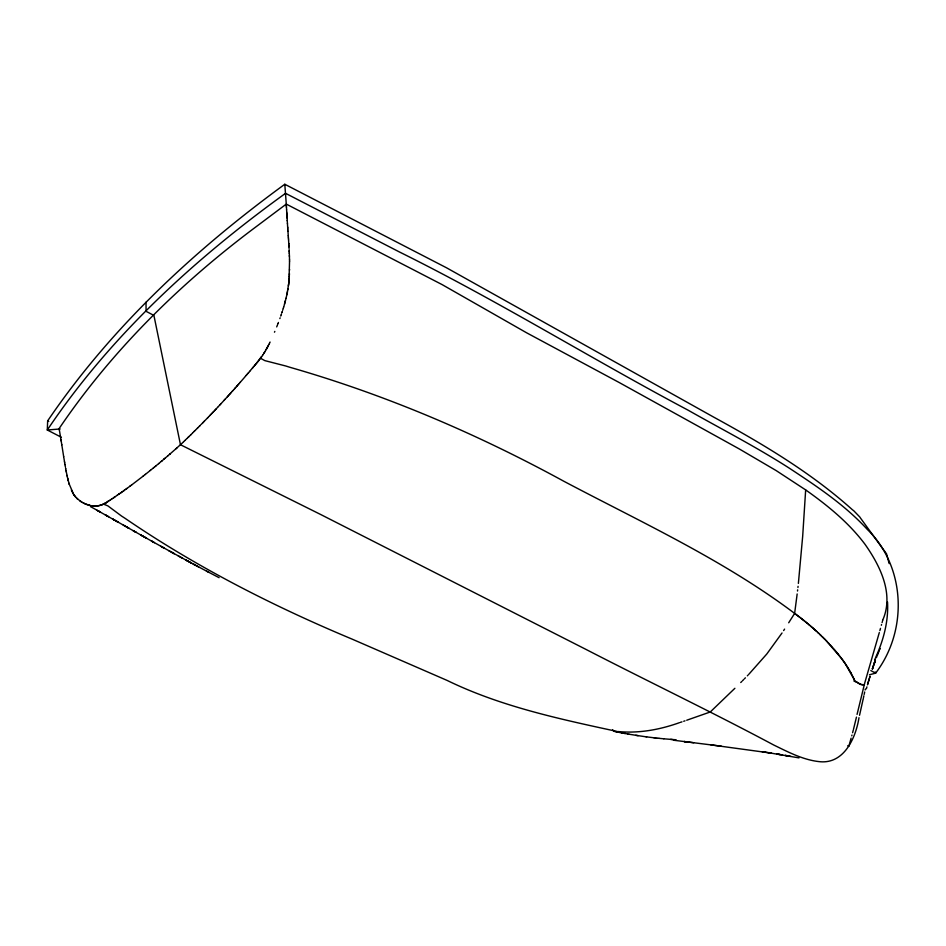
<?xml version="1.0" encoding="UTF-8"?>
<svg xmlns="http://www.w3.org/2000/svg" width="946" height="946" viewBox="0 0 946 946"><rect width="100%" height="100%" fill="white"/><g stroke="black" fill="none" stroke-linecap="round" stroke-linejoin="round"><path stroke-width="1.42" d="M289.015 280.323L289.547 261.013M289.582 269.374L289.559 270.189M888.625 561.569L887.904 559.027A111.758 57.375 -24.9 0 1 887.537 557.454L886.532 553.836L884.333 550.773A108.624 56.89 -25 0 1 883.316 549.472L860.73 518.396A126.61 66.386 -16.6 0 1 859.76 516.965L853.777 510.781A139.464 74.769 -16.8 0 1 852.192 509.551C810.497 472.184 762.145 443.627 713.237 416.867L446.524 267.789L284.793 184.257C194.237 250.323 110.871 327.754 47.655 420.875L47.3 429.992L61.395 437.289M289.452 273.619L289.381 275.227M284.793 184.257L286.283 204.1L442.184 284.64L526.626 332.803L618.944 382.385L739.299 448.96L776.169 470.588L805.661 489.91L802.681 536.276L798.377 583.422M289.322 276.303L289.263 277.131M289.157 278.739L289.062 279.827M289.015 280.383L288.944 281.21M288.743 283.102L288.932 281.246M288.861 282.038L288.767 282.866M288.636 283.989L288.731 283.15M798.057 586.343L797.927 587.513M797.655 589.843L797.513 591.025M288.4 285.905L288.636 284.025M288.601 284.261L287.146 293.331M797.159 593.958L794.628 613.434L788.692 622.775M287.974 288.79L287.785 289.949M287.478 291.664L287.312 292.539M287.135 293.402L286.839 294.785M865.129 689.977L865.318 689.09M286.886 294.573L286.082 298.096M864.159 694.459L864.691 691.987M863.875 695.807L863.237 698.739M863.036 699.638L859.536 715.306M857.064 714.396L864.609 683.438L879.307 632.567M856.461 717.127L853.517 729.2M858.98 717.707C855.775 738.14 843.761 764.829 818.81 761.589C802.716 759.733 788.113 751.987 773.745 745.022C711.794 711.936 648.448 681.617 586.047 649.441L320.966 514.648L180.473 444.726L153.914 315.432L146.086 311.329L146.015 302.176M286.059 298.226L285.432 300.686M285.42 300.745L285.042 302.164M805.661 489.91C827.596 505.436 848.822 522.689 865.022 544.317C880.052 565.661 894.183 593.851 882.807 619.926M285.349 301.041L285.184 301.668M853.316 729.981L852.594 732.712M284.947 302.519L284.214 305.191M882.701 620.316L882.5 621.073M882.287 621.841L882.086 622.61M851.968 735.054L851.755 735.834M881.554 624.526L881.353 625.294M284.711 303.418L284.545 304.009M851.104 738.164L848.822 746.359L847.722 745.696M880.49 628.357L880.277 629.114M866.359 688.83L866.914 686.855M880.064 629.882L879.851 630.651M867.482 684.869L868.05 682.894M283.942 306.126L283.717 306.871M867.683 684.159L869.22 678.944L868.239 682.255M283.694 306.977L283.268 308.361M868.806 680.363L869.953 676.591M283.114 308.857L282.688 310.253M869.516 678.01L870.072 676.201M282.31 311.435L282.097 312.097M282.109 312.038L281.813 312.925M875.44 660.012L873.891 664.518M874.506 662.708L872.366 669.023L873.477 665.7M872.366 669.023L872.933 667.356M281.423 314.119L281.222 314.722M873.371 666.031L873.962 664.281M281.092 315.077L280.749 316.07M874.79 661.893L874.293 663.323L875.287 660.462M280.134 317.821L279.862 318.589M278.431 322.456L278.089 323.343M277.923 323.769L277.627 324.537M277.438 325.01L276.693 326.902M876.339 657.742L876.989 656.217M877.415 655.188L878.278 653.154M878.716 652.125L879.366 650.588M879.792 649.559L880.229 648.53M274.825 331.407L274.482 332.2M875.488 657.825C883.446 640.407 888.637 621.25 887.525 601.963M875.038 658.794L874.589 659.752M270.048 342.038L269.634 342.901M269.575 343.02L268.794 344.628M268.877 344.45L266.145 349.582M268.226 345.763L268.085 346.035A42.759 21.995 -65.8 0 1 266.417 349.098M266.11 349.642L264.821 351.782M264.797 351.817L264.111 352.929M264.502 352.314L263.508 353.887M262.728 355.105L263.142 354.454M262.586 355.318L261.876 356.394M784.589 629.114L783.631 630.58M261.593 356.819L256.662 363.063M782.023 632.992L766.804 653.993L748.877 674.226M255.633 364.293L258.755 360.568M254.923 365.144L256.094 363.749M254.391 365.783L255.337 364.648M253.161 367.249L254.569 365.57M252.452 368.089L253.256 367.131M252.688 367.805L250.678 370.182M249.626 371.435L250.43 370.477M248.36 372.913L249.673 371.364M248.561 372.677L247.154 374.32M246.291 375.326L247.237 374.238M246.457 375.148L244.695 377.182M244.423 377.501L240.154 382.421M240.319 382.231L239.019 383.709M237.907 384.975L239.113 383.603M236.796 386.24L238.073 384.797M236.429 386.654L237.032 385.98M236.677 386.37L234.951 388.321M234.608 388.711L235.14 388.108M233.851 389.563L234.774 388.522M232.385 391.206L233.662 389.764M232.539 391.029L231.096 392.637M230.363 393.453L231.167 392.566M229.795 394.092L230.481 393.323M229.109 394.849L229.996 393.867M229.263 394.671L228.081 395.984M227.395 396.741L228.163 395.889M227.619 396.492L225.243 399.094M225.337 398.999L224.143 400.288M224.308 400.111L220.548 404.19M219.862 404.923L220.678 404.048M219.945 404.841L217.805 407.123M217.58 407.383L215.759 409.311M215.936 409.133L214.837 410.292M214.293 410.871L215.073 410.044M213.193 412.03L214.044 411.132M213.358 411.853L211.987 413.296M211.183 414.135L212.093 413.177M211.301 414.005L209.929 415.436M210.083 415.282L208.9 416.512M208.558 416.867L207.529 417.931M748.109 675.03L747.34 675.822M207.706 417.754L204.1 421.467M204.218 421.337L203.414 422.164M202.574 423.016L203.485 422.082M745.401 677.809L744.242 678.992M202.728 422.862L201.013 424.6M199.464 426.173L200.327 425.298M742.693 680.564L743.461 679.784M199.641 425.996L197.442 428.195M741.912 681.345L740.742 682.515M197.572 428.065L195.432 430.205M194.332 431.293L195.172 430.454M192.771 432.83L194.486 431.14M192.428 433.173L190.725 434.853M190.867 434.711L188.857 436.674M734.888 688.298L710.269 711.983L686.713 720.237M188.124 437.383L189.011 436.52M188.325 437.194L187.296 438.187M185.25 440.162L186.953 438.518M185.026 440.387L183.749 441.605M183.536 441.806L181.384 443.863M181.49 443.757L176.807 448.002M177.044 447.789L175.672 449.007M175.897 448.806L170.067 453.926M170.209 453.808L169.523 454.399M169.701 454.246L168.057 455.653M168.163 455.57L165.089 458.195M165.337 457.994L164.249 458.916M163.729 459.354L164.415 458.775M161.896 460.915L163.883 459.224M162.038 460.785L161.352 461.364M161.53 461.21L158.644 463.635M158.81 463.493L155.924 465.881M156.09 465.739L154.47 467.076M154.565 466.993L153.382 467.963M153.548 467.821L150.308 470.446M150.509 470.292L145.258 474.49M145.424 474.348L143.059 476.216M143.272 476.051L131.399 485.144M131.589 485.002L126.788 488.55M130.501 485.806L129.791 486.339M126.941 488.432L126.078 489.058M126.433 488.798L124.151 490.454M124.494 490.194L123.796 490.702M123.973 490.572L122.578 491.565M122.673 491.506L121.537 492.298M121.691 492.192L120.852 492.795M121.194 492.547L120.331 493.15M118.96 494.108L120.402 493.103M119.302 493.871L118.617 494.344M118.794 494.226L117.091 495.397M117.198 495.314L114.904 496.887M114.986 496.827L113.898 497.561M114.23 497.336L113.555 497.785M113.733 497.667L111.734 498.991M110.41 499.855L111.865 498.909M110.623 499.713L109.086 500.718M107.797 501.546L109.097 500.706M104.722 503.497L105.846 502.775M108.163 501.309C104.095 505.294 94.399 507.068 91.372 505.637M107.856 501.498L105.739 502.846M102.771 504.478L100.335 505.318M684.987 720.828L683.698 721.266M681.983 721.845L680.257 722.413M679.405 722.697C659.8 729.685 638.964 733.552 618.128 731.542M100.17 505.365L97.97 505.909A39.921 19.192 -68.7 0 1 96.267 506.086L95.061 506.075M869.433 674.77L875.629 673.15C907.935 630.805 905.996 567.056 867.246 529.358C845.015 505.129 817.439 486.705 790.147 468.719C757.178 447.423 722.176 429.496 688.061 410.162C591.132 358.7 497.809 300.639 399.389 251.955L285.55 193.327C194.427 259.003 110.162 336.279 47.3 429.992L60.177 428.976M617.36 731.506C559.535 719.007 500.765 706.532 447.139 680.434L352.101 639.118C272.992 606.043 196.153 566.95 125.298 518.479A195.716 109.902 3.1 0 0 121.667 516.138L107.939 505.921L103.622 504.159M94.825 506.063L93.027 505.885M676.059 739.772L674.675 739.677M675.042 739.713L663.915 738.814M672.381 739.524L670.655 739.394M663.785 738.802L659.362 738.365M659.196 738.353L658.049 738.235M657.848 738.211L653.485 737.726M654.821 737.88L655.838 737.998M653.319 737.703L646.78 736.899M693.702 742.728L673.327 740.198M710.931 744.88L771.558 753.158L762.098 751.703L765.551 752.236M721.313 746.181L684.076 741.534L686.938 741.889M646.638 736.875L645.503 736.721M635.759 735.302L645.267 736.698M638.124 735.669L629.267 734.238M768.164 752.638L798.992 757.888M780.024 754.53L776.737 753.974L782.59 754.955M629.078 734.202L627.943 734.013M627.777 733.978L621.829 732.89M790.88 756.398L785.168 755.381L788.337 755.937M624.005 733.304L625.129 733.505M621.333 732.795L622.326 732.984M621.203 732.772L620.079 732.559M612.559 729.685L613.93 731.317L619.843 732.511M617.383 732.027L615.893 731.719M90.213 505.412L88.735 505.058L89.988 505.365M86.488 504.36L88.617 505.034M88.486 504.998L86.606 504.407M85.838 504.123L83.295 502.988L85.968 504.171M47.655 420.875L48.743 421.419M860.009 684.124L864.183 684.987L861.014 684.608L855.078 681.061L845.109 663.418M219.105 577.687L206.512 571.112M208.912 572.377L193.15 563.993L198.707 566.973M82.799 502.728L79.842 500.86M188.491 561.486L186.078 560.174L191.648 563.189L168.719 550.643M870.828 670.572L875.629 673.15L875.263 672.003M195.55 565.294L189.235 561.889M178.238 555.905L182.164 558.045M171.9 552.405L174.324 553.729L151.419 540.982L154.458 542.697M859.275 683.745L855.692 681.522M160.844 546.268L164.025 548.041L161.6 546.682M97.095 510.284L100.43 512.141L90.402 506.548M132.937 530.552L136.189 532.385L123.169 524.995M115.034 520.395L112.74 519.082L118.321 522.251L97.887 510.734M143.425 536.488L140.966 535.081L146.665 538.298L133.717 530.978M153.69 542.259L144.194 536.914M126.433 526.851L128.916 528.246L115.826 520.844M107.856 516.327L105.337 514.908L108.648 516.776M81.971 502.267L77.525 498.944M795.29 613.907L799.772 617.277M797.23 615.349C725.298 560.718 643.032 523.138 563.591 481.124C476.961 433.812 385.684 394.837 290.753 367.533A224.297 175.448 -6 0 1 285.787 365.996L264.809 360.615L260.611 358.309M797.573 615.61L802.882 619.701M800.399 617.762L802.551 619.453M802.858 619.689L804.679 621.132M803.225 619.985L807.624 623.556M805.271 621.617L813.052 628.179M808.499 624.277L809.93 625.483M810.769 626.205L812.448 627.647M812.992 628.132L816.753 631.49M813.264 628.369L814.624 629.575M814.896 629.811L818.822 633.418M77.879 499.275L76.389 497.821M817.876 632.531L825.184 639.614M77.418 498.849L76.496 497.927M819.839 634.376L821.341 635.807M822.074 636.516L823.28 637.71M823.8 638.219L825.929 640.371M825.882 640.324L842.07 659.149M826.189 640.631L827.253 641.731M827.927 642.44L829.252 643.848M829.973 644.628L830.706 645.42M831.428 646.213L832.598 647.537M833.26 648.282L834.467 649.666M75.491 496.827C77.075 498.849 72.783 493.339 74.001 494.888M834.668 649.89L836.205 651.711M75.325 496.626L74.084 494.995M836.418 651.971L837.908 653.781M838.121 654.041L839.185 655.377M839.752 656.098L840.545 657.115M840.923 657.624L846.126 664.92M842.448 659.658L844.802 662.98M846.457 665.416L847.557 667.143M847.722 667.403L848.491 668.633M848.763 669.094L849.52 670.347M73.232 493.682L73.563 494.226L69.188 483.985M849.804 670.832L850.903 672.772M850.998 672.961L854.368 679.736M72.747 492.831L71.979 491.352M71.908 491.199L71.388 490.052M69.306 484.387L68.963 483.229M69.093 483.666L67.946 479.386M888.767 562.066L889.193 563.591M68.337 480.935L68.136 480.166M68.053 479.811L67.757 478.593M67.816 478.877L67.497 477.494M67.462 477.363L67.083 475.649M67.178 476.063L67.036 475.412M66.303 471.853L67.048 475.448M66.326 471.959L66.078 470.706M66.09 470.789L65.712 468.743M65.723 468.826L65.581 468.034M64.955 464.486L65.416 467.099M59.338 429.91L59.113 428.573C112.125 350.233 180.639 283.008 256.283 226.602L286.283 204.1L286.331 205.046M64.978 464.628L64.624 462.499M59.338 429.851L60.639 437.631M64.647 462.641L64.482 461.648M60.627 437.584L60.993 439.855M64.494 461.707L63.654 456.504M60.982 439.772L61.171 440.942M61.159 440.836L61.797 444.762M61.774 444.655L63.654 456.54M288.27 235.861L287.939 231.072M288.258 235.72L288.364 237.269M287.797 229.027L287.951 231.179M288.353 237.162L288.459 238.664M287.714 227.832L287.809 229.074M288.459 238.593L288.542 239.87M287.667 227.087L287.726 227.88M287.667 227.123L287.442 223.552M288.53 239.799L288.601 240.757M288.613 241.076L288.778 243.654M287.442 223.705L287.241 220.536M287.253 220.69L287.076 217.84M288.778 243.489L288.814 244.139M287.076 217.947L286.993 216.563M288.814 244.092L288.92 245.83M286.91 215.239L287.005 216.658M286.922 215.381L286.839 214.044M286.78 212.992L286.851 214.186M288.908 245.712L288.968 246.8M286.733 212.152L286.792 213.098M286.721 211.916L286.591 209.776M288.968 246.729L289.074 248.561M286.591 209.835L286.461 207.411M286.425 206.701L286.461 207.458M286.378 205.873L286.425 206.867M286.378 205.992L286.319 204.892M289.133 249.72L289.18 250.595M289.18 250.808L289.24 252.038M289.228 251.624L289.31 253.481M289.31 253.41L289.393 255.645M289.393 255.55L289.417 256.401M289.417 256.177L289.523 259.914M289.523 259.748L289.559 261.191M104.699 503.319A26.453 14.367 -82.6 0 1 102.771 504.336M261.309 356.796A28.415 19.251 -70.9 0 1 259.192 359.681M855.645 681.652A46.957 12.818 -67.8 0 1 853.86 680.919"/></g></svg>
